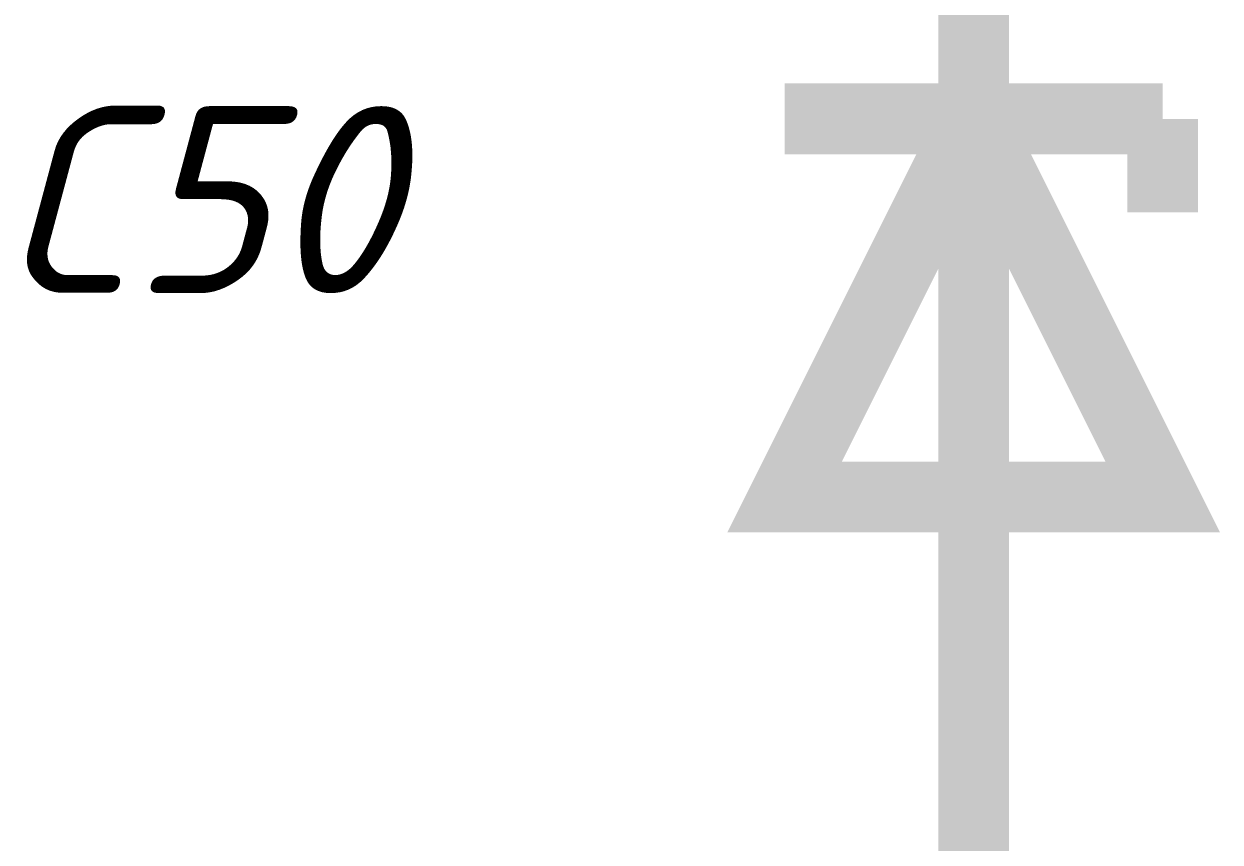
# Model space of a CAD drawing. Header units: inches. Extents: x 0 to 841, y 0 to 594.
# Drawn here: x 387.46 to 400.11, y 46.84 to 55.49 of the extents above; entities that cross this region are included whole.
import ezdxf

# ---------------------------------------------------------------- set-up
doc = ezdxf.new("R2010")
doc.units = ezdxf.units.IN
doc.layers.add('Sheet', color=255, linetype='Continuous')
doc.styles.get("Standard").update_dxf_attribs({"font": 'isocpeui.ttf'})

msp = doc.modelspace()

# ---------------------------------------------------------------- linework, layer by layer
at = {"layer": 'Sheet'}
for points in [[(397.503, 44.986, 0.749, 0.749, 0), (397.503, 59.988, 0.749, 0.749, 0)], [(397.503, 54.98, 0.3, 0.3, 0), (397.503, 59.988, 0.3, 0.3, 0)], [(395.504, 54.486, 0.749, 0.749, 0), (399.502, 54.486, 0.749, 0.749, 0)], [(399.502, 54.486, 0.749, 0.749, 0), (399.502, 53.498, 0.749, 0.749, 0)], [(397.503, 49.994, 0.3, 0.3, 0), (397.503, 44.986, 0.3, 0.3, 0)]]:
    msp.add_lwpolyline(points, format="xyseb", dxfattribs=at)
msp.add_lwpolyline([(397.503, 54.486, 0.749, 0.749, 0), (399.502, 50.488, 0.749, 0.749, 0), (395.504, 50.488, 0.749, 0.749, 0), (397.503, 54.486, 0.749, 0.749, 0)], format="xyseb", close=True, dxfattribs=at)

# ---------------------------------------------------------------- texts
msp.add_text('C50', height=1.9764, dxfattribs=at).set_placement((387.173, 52.644))

doc.saveas('drawing.dxf')
